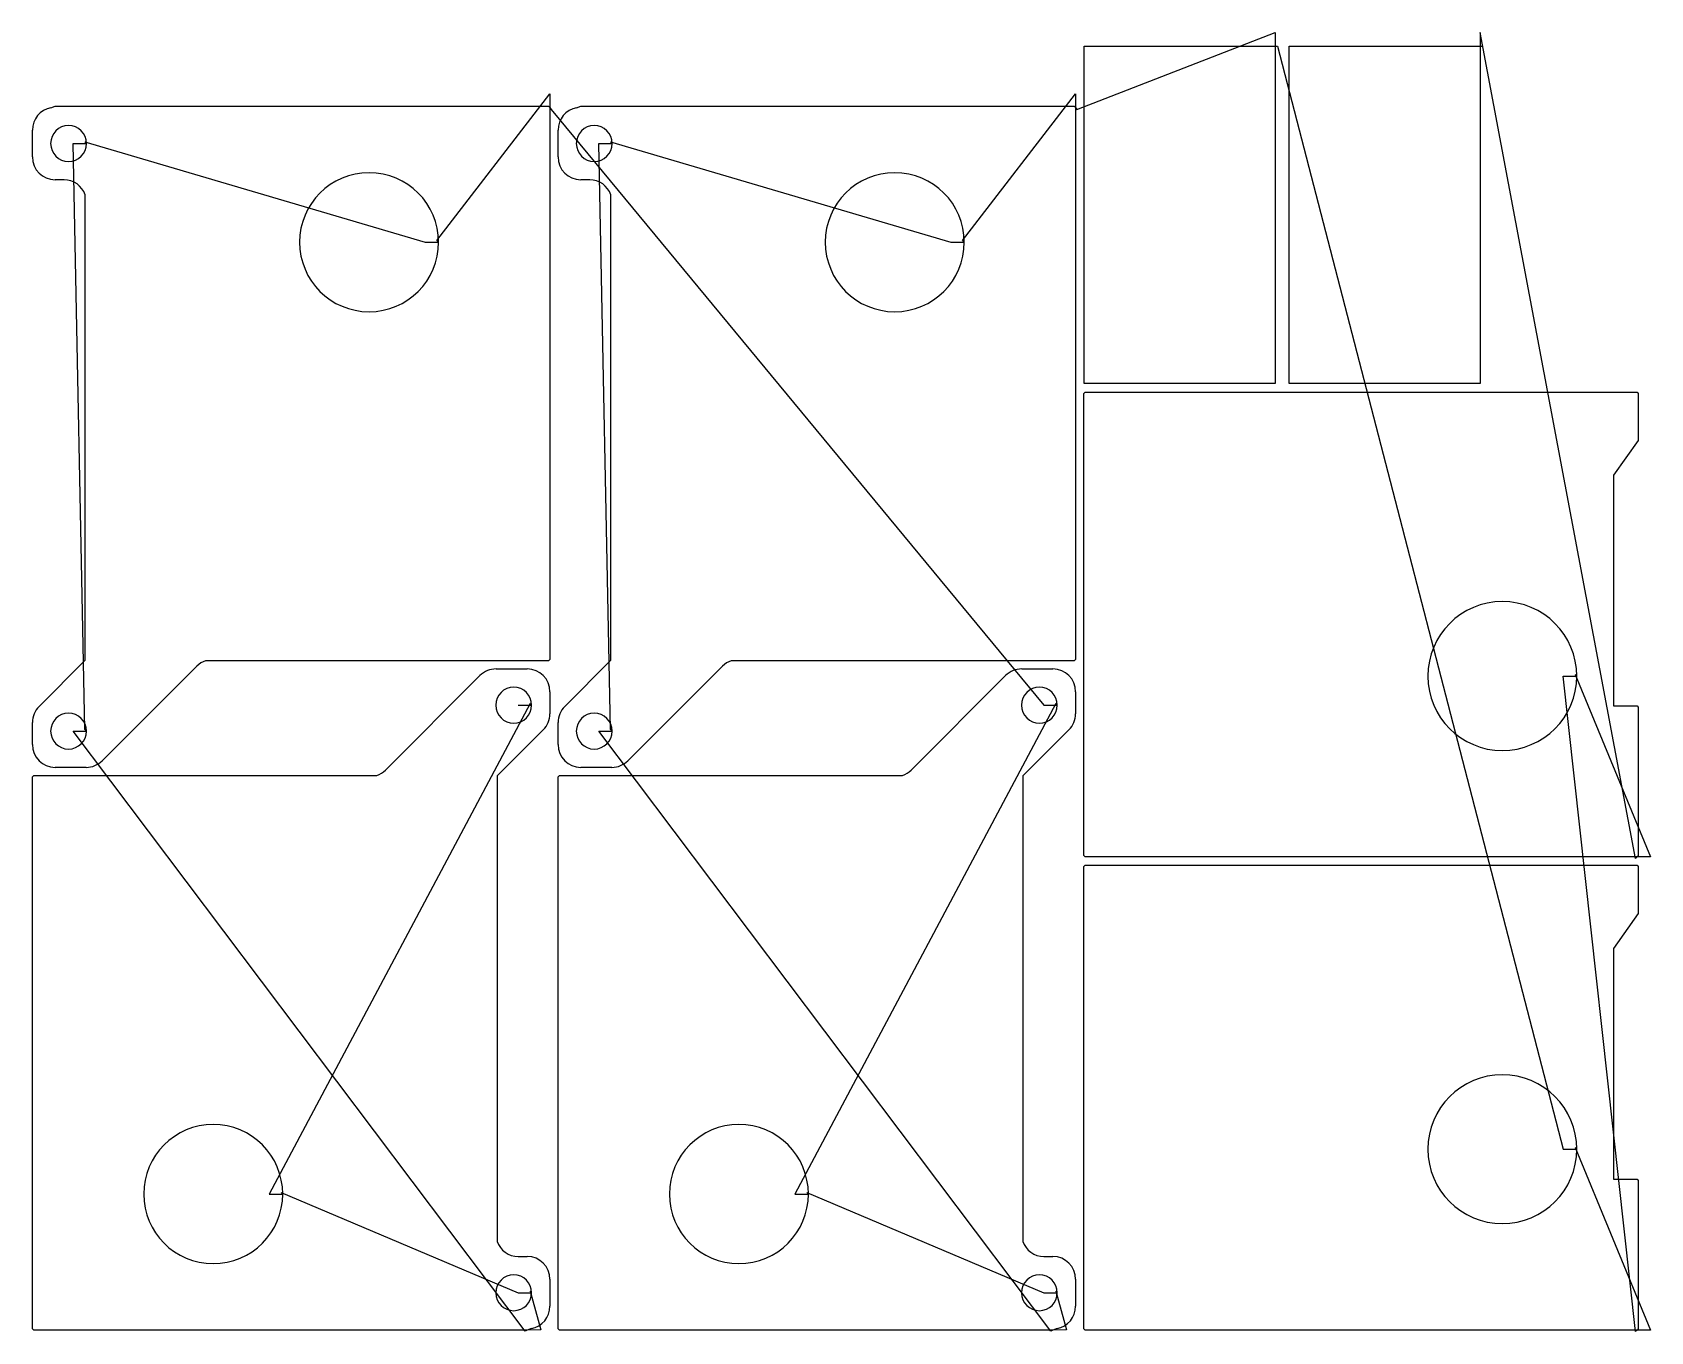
# Model space of a CAD drawing. Header units: metres. Extents: x 19 to 3627, y 16 to 2912.
import ezdxf

# ---------------------------------------------------------------- set-up
doc = ezdxf.new("R2010")
doc.units = ezdxf.units.M

msp = doc.modelspace()

# ---------------------------------------------------------------- linework, layer by layer
at = {"layer": 'TOOL_0'}
for p, q in [((2348.059, 2740.365), (2790.037, 2912.138)), ((2790.037, 2912.138), (2790.037, 2881.149)), ((3593.262, 1070.356), (3246.922, 2912.142)), ((3246.922, 2912.142), (3246.922, 2881.153)), ((2364.537, 2129.649), (2364.537, 2881.149)), ((2364.537, 2881.149), (2790.037, 2881.149)), ((2790.037, 2881.149), (2790.037, 2129.649)), ((2790.037, 2881.149), (2795.262, 2881.149)), ((2795.262, 2881.149), (3432.66, 422.259)), ((2821.422, 2129.653), (2821.422, 2881.153)), ((2821.422, 2881.153), (3246.922, 2881.153)), ((3246.922, 2881.153), (3246.922, 2129.653)), ((3246.922, 2881.153), (3252.147, 2881.153)), ((60.321, 2744.196), (69.617, 2747.58)), ((69.617, 2747.58), (1170.06, 2747.58)), ((921.213, 2447.864), (1172.999, 2774.86)), ((1170.06, 2747.58), (1172.999, 2744.641)), ((1172.999, 2774.86), (1172.999, 2744.64)), ((1172.999, 2744.641), (1175.928, 2740.361)), ((1172.999, 2744.64), (1172.999, 1514.019)), ((1232.452, 2744.2), (1241.748, 2747.584)), ((1241.748, 2747.584), (2342.191, 2747.584)), ((2093.344, 2447.868), (2345.13, 2774.864)), ((2342.191, 2747.584), (2345.13, 2744.645)), ((2345.13, 2774.864), (2345.13, 2744.644)), ((2345.13, 2744.645), (2348.059, 2740.365)), ((2345.13, 2744.644), (2345.13, 1514.023)), ((1175.928, 2740.361), (2274.382, 1412.255)), ((18.999, 2634.33), (18.999, 2694.33)), ((1191.13, 2634.334), (1191.13, 2694.334)), ((136.213, 1357.862), (109.749, 2664.327)), ((109.749, 2664.327), (139.749, 2664.327)), ((139.749, 2664.327), (136.213, 2667.863)), ((136.213, 2667.863), (894.749, 2444.328)), ((1308.344, 1357.866), (1281.88, 2664.331)), ((1281.88, 2664.331), (1311.88, 2664.331)), ((1311.88, 2664.331), (1308.344, 2667.867)), ((1308.344, 2667.867), (2066.88, 2444.332)), ((89.749, 2583.58), (69.749, 2583.58)), ((1261.88, 2583.584), (1241.88, 2583.584)), ((136.499, 1512.141), (136.499, 2549.822)), ((1308.63, 1512.145), (1308.63, 2549.826)), ((894.749, 2444.328), (924.749, 2444.328)), ((924.749, 2444.328), (921.213, 2447.864)), ((2066.88, 2444.332), (2096.88, 2444.332)), ((2096.88, 2444.332), (2093.344, 2447.868)), ((2790.037, 2129.649), (2364.537, 2129.649)), ((3246.922, 2129.653), (2821.422, 2129.653)), ((2363.412, 2107.398), (2366.351, 2110.337)), ((2363.412, 1076.777), (2363.412, 2107.398)), ((2366.351, 2110.337), (3596.972, 2110.337)), ((3596.972, 2110.337), (3599.911, 2107.398)), ((3599.911, 2107.398), (3599.911, 2004.151)), ((3599.389, 2002.497), (3544.911, 1924.694)), ((3599.911, 2004.151), (3599.389, 2002.497)), ((3544.911, 1924.694), (3544.911, 1410.338)), ((33.863, 1409.505), (136.499, 1512.141)), ((385.635, 1499.155), (174.924, 1288.444)), ((1170.06, 1511.08), (404.968, 1511.08)), ((1052.961, 1493), (1122.25, 1493)), ((1172.999, 1514.019), (1170.06, 1511.08)), ((1205.994, 1409.509), (1308.63, 1512.145)), ((1557.766, 1499.159), (1347.055, 1288.448)), ((2342.191, 1511.084), (1577.099, 1511.084)), ((2225.091, 1493.004), (2294.38, 1493.004)), ((2345.13, 1514.023), (2342.191, 1511.084)), ((3462.661, 1477.087), (3459.125, 1480.623)), ((3459.125, 1480.623), (3627.351, 1073.838)), ((806.364, 1267.425), (1017.075, 1478.136)), ((1978.494, 1267.429), (2189.205, 1478.14)), ((3593.261, 15.527), (3432.661, 1477.087)), ((3432.661, 1477.087), (3462.661, 1477.087)), ((1128.714, 1415.787), (547.25, 322.251)), ((1102.25, 1412.251), (1132.25, 1412.251)), ((1132.25, 1412.251), (1128.714, 1415.787)), ((1173, 1442.25), (1173, 1392.961)), ((2300.846, 1415.791), (1719.381, 322.255)), ((2274.382, 1412.255), (2304.382, 1412.255)), ((2304.382, 1412.255), (2300.846, 1415.791)), ((2345.13, 1442.254), (2345.13, 1392.965)), ((3544.911, 1410.338), (3596.972, 1410.338)), ((3596.972, 1410.338), (3599.911, 1407.399)), ((3599.911, 1407.399), (3599.911, 1076.778)), ((18.999, 1324.33), (18.999, 1373.619)), ((1191.13, 1324.334), (1191.13, 1373.623)), ((1117.666, 16.828), (109.749, 1354.326)), ((109.749, 1354.326), (139.749, 1354.326)), ((139.749, 1354.326), (136.213, 1357.862)), ((1158.136, 1357.075), (1055.5, 1254.439)), ((2289.796, 16.832), (1281.88, 1354.33)), ((1281.88, 1354.33), (1311.88, 1354.33)), ((1311.88, 1354.33), (1308.344, 1357.866)), ((2330.266, 1357.079), (2227.63, 1254.443)), ((139.038, 1273.58), (69.749, 1273.58)), ((1311.169, 1273.584), (1241.88, 1273.584)), ((19, 1252.561), (21.939, 1255.5)), ((19, 21.94), (19, 1252.561)), ((21.939, 1255.5), (787.031, 1255.5)), ((1055.5, 1254.439), (1055.5, 216.758)), ((1191.13, 1252.565), (1194.069, 1255.504)), ((1191.13, 21.944), (1191.13, 1252.565)), ((1194.069, 1255.504), (1959.161, 1255.504)), ((2227.63, 1254.443), (2227.63, 216.762)), ((2363.411, 1052.569), (2366.35, 1055.508)), ((2363.411, 21.948), (2363.411, 1052.569)), ((2366.351, 1073.838), (2363.412, 1076.777)), ((2366.35, 1055.508), (3596.971, 1055.508)), ((3596.972, 1073.838), (2366.351, 1073.838)), ((3596.972, 1073.839), (3593.262, 1070.356)), ((3596.971, 1055.508), (3599.91, 1052.569)), ((3599.911, 1076.778), (3596.972, 1073.839)), ((3627.351, 1073.838), (3596.972, 1073.838)), ((3599.91, 1052.569), (3599.91, 949.322)), ((3599.388, 947.668), (3544.91, 869.865)), ((3599.91, 949.322), (3599.388, 947.668)), ((3544.91, 869.865), (3544.91, 355.509)), ((3432.66, 422.259), (3462.66, 422.259)), ((3462.66, 422.259), (3459.124, 425.795)), ((3459.124, 425.795), (3627.35, 19.009)), ((577.25, 322.251), (573.714, 325.787)), ((573.714, 325.787), (1102.25, 102.251)), ((1749.381, 322.255), (1745.845, 325.791)), ((1745.845, 325.791), (2274.38, 102.255)), ((3544.91, 355.509), (3596.971, 355.509)), ((3596.971, 355.509), (3599.91, 352.57)), ((3599.91, 352.57), (3599.91, 21.949)), ((547.25, 322.251), (577.25, 322.251)), ((1719.381, 322.255), (1749.381, 322.255)), ((1102.25, 183), (1122.25, 183)), ((2274.38, 183.004), (2294.38, 183.004)), ((1173, 132.25), (1173, 72.25)), ((2345.13, 132.254), (2345.13, 72.254)), ((1102.25, 102.251), (1132.25, 102.251)), ((1132.25, 102.251), (1128.714, 105.787)), ((1128.714, 105.787), (1152.573, 19.437)), ((2274.38, 102.255), (2304.38, 102.255)), ((2304.38, 102.255), (2300.844, 105.791)), ((2300.844, 105.791), (2324.702, 19.441)), ((21.939, 19.001), (19, 21.94)), ((1122.382, 19.001), (21.939, 19.001)), ((1122.382, 19.001), (1117.666, 16.828)), ((1131.678, 22.384), (1122.382, 19.001)), ((1152.573, 19.437), (1122.382, 19.001)), ((1194.069, 19.005), (1191.13, 21.944)), ((2294.512, 19.005), (1194.069, 19.005)), ((2294.512, 19.005), (2289.796, 16.832)), ((2303.808, 22.388), (2294.512, 19.005)), ((2324.702, 19.441), (2294.512, 19.005)), ((2366.35, 19.009), (2363.411, 21.948)), ((3596.971, 19.009), (2366.35, 19.009)), ((3596.971, 19.01), (3593.261, 15.527)), ((3599.91, 21.949), (3596.971, 19.01)), ((3627.35, 19.009), (3596.971, 19.009))]:
    msp.add_line(p, q, dxfattribs=at)
for centre, radius, start, end in [((69.766, 2694.316), 50.767, 100.722264, 179.9842), ((1241.897, 2694.32), 50.767, 100.722264, 179.9842), ((99.749, 2664.327), 40, 0, 180), ((1271.88, 2664.331), 40, 0, 180), ((69.749, 2634.33), 50.75, 180, 270), ((99.749, 2664.327), 40, 180, 0), ((1241.88, 2634.334), 50.75, 180, 270), ((1271.88, 2664.331), 40, 180, 0), ((769.749, 2444.328), 155, 0, 180), ((1941.88, 2444.332), 155, 0, 180), ((89.734, 2534.31), 49.271, 18.350737, 89.982557), ((1261.865, 2534.314), 49.271, 18.350737, 89.982557), ((769.749, 2444.328), 155, 180, 0), ((1941.88, 2444.332), 155, 180, 0), ((3296.661, 1477.087), 166, 0, 180), ((420.641, 1464.035), 49.587, 108.425449, 134.906857), ((1052.961, 1442.25), 50.75, 90, 135), ((1122.25, 1442.25), 50.75, 0, 90), ((1592.772, 1464.039), 49.587, 108.425449, 134.906857), ((2225.091, 1442.254), 50.75, 90, 135), ((2294.38, 1442.254), 50.75, 0, 90), ((1092.25, 1412.251), 40, 0, 180), ((2264.382, 1412.255), 40, 0, 180), ((3296.661, 1477.087), 166, 180, 0), ((69.749, 1373.619), 50.75, 135, 180), ((1092.25, 1412.251), 40, 180, 0), ((1241.88, 1373.623), 50.75, 135, 180), ((2264.382, 1412.255), 40, 180, 0), ((99.749, 1354.326), 40, 0, 180), ((1122.25, 1392.961), 50.75, 315, 0), ((1271.88, 1354.33), 40, 0, 180), ((2294.38, 1392.965), 50.75, 315, 0), ((99.749, 1354.326), 40, 180, 0), ((1271.88, 1354.33), 40, 180, 0), ((69.749, 1324.33), 50.75, 180, 270), ((1241.88, 1324.334), 50.75, 180, 270), ((139.038, 1324.33), 50.75, 270, 315), ((771.358, 1302.545), 49.587, 288.425449, 314.906857), ((1311.169, 1324.334), 50.75, 270, 315), ((1943.488, 1302.549), 49.587, 288.425449, 314.906857), ((3296.66, 422.259), 166, 0, 180), ((422.25, 322.251), 155, 0, 180), ((1594.381, 322.255), 155, 0, 180), ((3296.66, 422.259), 166, 180, 0), ((422.25, 322.251), 155, 180, 0), ((1594.381, 322.255), 155, 180, 0), ((1102.265, 232.27), 49.271, 198.350737, 269.982557), ((2274.395, 232.274), 49.271, 198.350737, 269.982557), ((1122.25, 132.25), 50.75, 0, 90), ((2294.38, 132.254), 50.75, 0, 90), ((1092.25, 102.251), 40, 0, 180), ((2264.38, 102.255), 40, 0, 180), ((1092.25, 102.251), 40, 180, 0), ((1122.233, 72.264), 50.767, 280.722264, 359.9842), ((2264.38, 102.255), 40, 180, 0), ((2294.363, 72.268), 50.767, 280.722264, 359.9842)]:
    msp.add_arc(centre, radius, start, end, dxfattribs=at)

doc.saveas('drawing.dxf')
